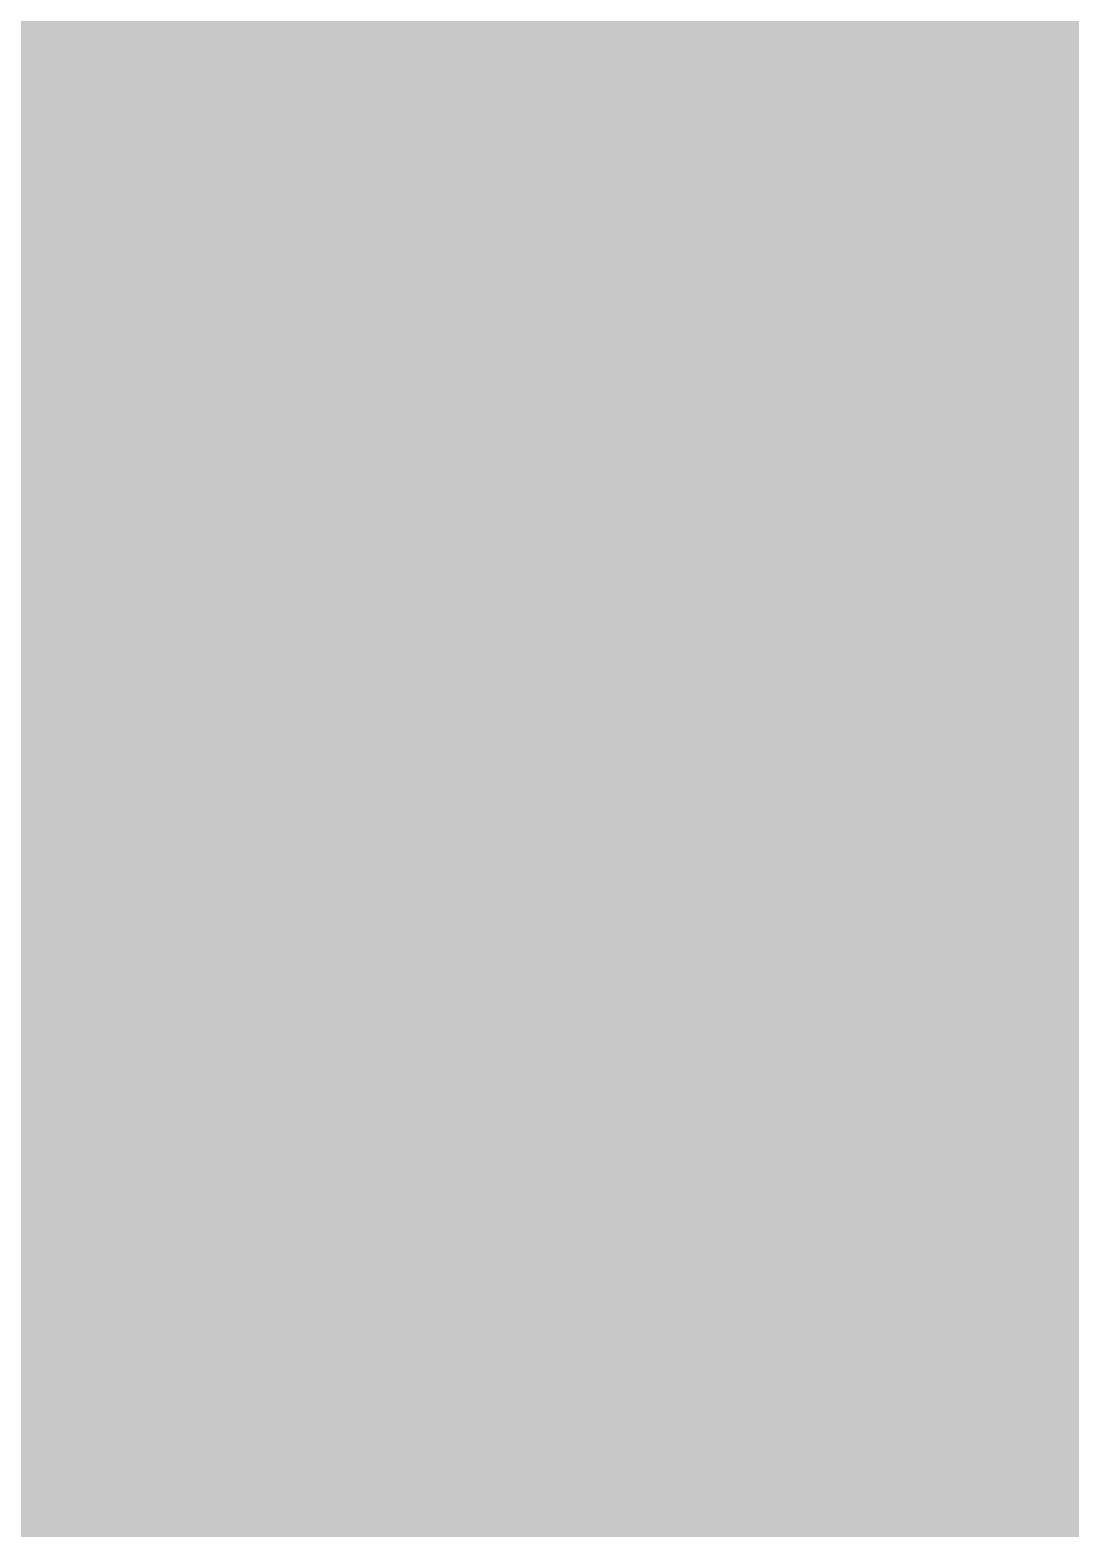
# Model space of a CAD drawing. Header units: millimetres. Extents: x 85 to 447, y 59 to 294.
# Drawn here: x 129.64026 to 129.66368, y 68.65709 to 68.69081 of the extents above; entities that cross this region are included whole.
import ezdxf

# ---------------------------------------------------------------- set-up
doc = ezdxf.new("R2010")
doc.units = ezdxf.units.MM
doc.layers.add('BG', color=7, linetype='Continuous')

msp = doc.modelspace()

# ---------------------------------------------------------------- hatches: boundary and pattern name
at = {"layer": 'BG', "true_color": 0x5e416d}
msp.add_hatch(color=197, dxfattribs=at).paths.add_polyline_path([(85.368013, 58.733874), (245.367911, 58.733874), (245.367911, 278.733865), (85.368013, 278.733865)])
at = {"layer": 'BG'}
msp.add_hatch(color=7, dxfattribs=at).paths.add_polyline_path([(132.12239, 70.436613), (132.107185, 70.436613), (129.671149, 70.436613), (129.655944, 70.436613), (129.65493, 70.436577), (129.653925, 70.43647), (129.652933, 70.436294), (129.651957, 70.436053), (129.651, 70.43575), (129.650064, 70.435386), (129.649154, 70.434964), (129.648271, 70.434487), (129.647418, 70.433958), (129.646599, 70.43338), (129.645817, 70.432754), (129.645074, 70.432084), (129.644374, 70.431373), (129.643719, 70.430622), (129.643112, 70.429835), (129.642557, 70.429014), (129.642056, 70.428162), (129.641612, 70.427282), (129.641228, 70.426375), (129.640908, 70.425446), (129.640653, 70.424496), (129.640468, 70.423528), (129.640355, 70.422545), (129.640316, 70.42155), (129.640316, 70.406063), (129.640316, 68.657167), (129.671149, 68.657167), (129.671149, 70.406063), (132.107185, 70.406063), (132.107185, 68.657167), (132.12239, 68.657167), (132.123481, 68.65713), (132.124539, 68.657021), (132.125563, 68.656842), (132.126554, 68.656597), (132.127509, 68.656287), (132.128429, 68.655915), (132.129312, 68.655484), (132.130158, 68.654997), (132.130966, 68.654454), (132.131735, 68.65386), (132.132465, 68.653217), (132.133154, 68.652528), (132.133803, 68.651794), (132.13441, 68.651019), (132.134974, 68.650204), (132.135495, 68.649353), (132.135972, 68.648469), (132.136405, 68.647552), (132.136792, 68.646607), (132.137132, 68.645636), (132.137426, 68.644641), (132.137672, 68.643625), (132.13787, 68.64259), (132.138018, 68.641539), (132.138018, 70.42155), (132.137983, 70.422545), (132.13788, 70.423528), (132.13771, 70.424496), (132.137475, 70.425446), (132.137179, 70.426375), (132.136822, 70.427282), (132.136406, 70.428162), (132.135934, 70.429014), (132.135408, 70.429835), (132.13483, 70.430622), (132.134201, 70.431373), (132.133525, 70.432084), (132.132802, 70.432754), (132.132035, 70.43338), (132.131226, 70.433958), (132.130377, 70.434487), (132.12949, 70.434964), (132.128568, 70.435386), (132.127611, 70.43575), (132.126622, 70.436053), (132.125604, 70.436294), (132.124558, 70.43647), (132.123486, 70.436577)])

doc.saveas('drawing.dxf')
